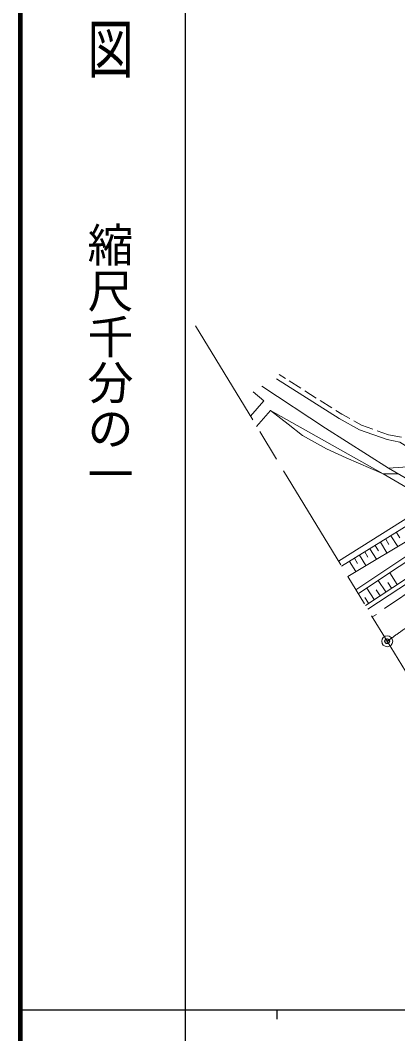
# Model space of a CAD drawing. Units: millimetres at full size, sheet at 1:1000; details may follow other scales. Extents: x 40000 to 680000, y 20000 to 380000.
# Drawn here: x 40000 to 81179, y 202409 to 313023 of the extents above; entities that cross this region are included whole.
import ezdxf
from ezdxf.enums import TextEntityAlignment as Align

# ---------------------------------------------------------------- set-up
doc = ezdxf.new("R2010")
doc.units = ezdxf.units.MM
doc.header["$LTSCALE"] = 1000
doc.header["$PDMODE"] = 32
doc.header["$PDSIZE"] = 500
doc.linetypes.add('CHAIN', pattern=[18.5, 12, -1.5, 3.5, -1.5])
for name, color, linetype, lineweight in [('M-BGD', 7, 'Continuous', 13), ('M-BMK', 2, 'CHAIN', 13), ('M-BMK-SRVR', 3, 'Continuous', 13), ('M-TTL', 2, 'Continuous', 140), ('M-TTL-BAND', 7, 'Continuous', 25)]:
    doc.layers.add(name, color=color, linetype=linetype, lineweight=lineweight)
doc.layers.add('M-OTRS', color=6, linetype='Continuous')
doc.styles.add('@ＭＳ ゴシック', font='')
doc.styles.get('@ＭＳ ゴシック').set_extended_font_data('@MS Gothic')

msp = doc.modelspace()

# ---------------------------------------------------------------- linework, layer by layer
at = {"layer": 'M-BGD'}
for p, q in [((68919, 273928), (68244, 274356)), ((70609, 272857), (69342, 273660)), ((72298, 271786), (71031, 272589)), ((73987, 270715), (72720, 271518)), ((75084, 270019), (74409, 270447)), ((75944, 269546), (75084, 270019)), ((77242, 268833), (76382, 269306)), ((78478, 268394), (77242, 268833)), ((80184, 267787), (78949, 268226)), ((81600, 267510), (80184, 267787)), ((87217, 259195), (75728, 252328)), ((77651, 249162), (90952, 257914)), ((77926, 248744), (91227, 257496)), ((80445, 256762), (81175, 255584)), ((81034, 257127), (81399, 256538)), ((78713, 255690), (79067, 255119)), ((79285, 256044), (80003, 254883)), ((79865, 256403), (80224, 255823)), ((77017, 254640), (77714, 253515)), ((77580, 254988), (77928, 254426)), ((78142, 255336), (78849, 254194)), ((75910, 253954), (76596, 252847)), ((76464, 254297), (76806, 253743)), ((79749, 248827), (86059, 253111)), ((81135, 251455), (80306, 252715)), ((79875, 250625), (79049, 251880)), ((80505, 251040), (80091, 251670)), ((77995, 249389), (77584, 250013)), ((78620, 249800), (77798, 251049)), ((79248, 250213), (78835, 250840)), ((78409, 247914), (78861, 248173))]:
    msp.add_line(p, q, dxfattribs=at)
for points in [[(87017, 262441), (84401, 265105), (81394, 266990), (80039, 267255), (77016, 268330), (74804, 269545), (67950, 273891)], [(65117, 269796), (66557, 271469), (65412, 272474)], [(66347, 273105), (73311, 268501), (80163, 264124)], [(79597, 263524), (67297, 270441), (65785, 268696)], [(67297, 270441), (69213, 268930), (70787, 267715), (73420, 266235), (75570, 265253), (79597, 263524)], [(87827, 261709), (87017, 262441), (83824, 264404), (80163, 264124), (83870, 261974), (85163, 259684), (75060, 253428)], [(76617, 250865), (90032, 259793), (97323, 264723)], [(74714, 253997), (84042, 259834), (83076, 261486), (79597, 263524), (81183, 263532)], [(76894, 250448), (90310, 259378), (97603, 264309)]]:
    msp.add_lwpolyline(points, dxfattribs=at)
at = {"layer": 'M-BMK'}
for p, q in [((59125, 279660), (80028, 245249)), ((80028, 245249), (100931, 210837))]:
    msp.add_line(p, q, dxfattribs=at)
msp.add_arc((312780, -80061), 400000, 111.18694, 125.58285, dxfattribs=at)
at = {"layer": 'M-BMK-SRVR'}
msp.add_circle((80028, 245249), 600, dxfattribs=at)
msp.add_point((80028, 245249), dxfattribs=at)
at = {"layer": 'M-OTRS'}
msp.add_point((80028, 245249), dxfattribs=at)
at = {"layer": 'M-TTL'}
msp.add_line((40000, 380000), (40000, 20000), dxfattribs=at)
at = {"layer": 'M-TTL-BAND'}
for p, q in [((58000, 370000), (58000, 20000)), ((40000, 205000), (579000, 205000)), ((68000, 205000), (68000, 204000))]:
    msp.add_line(p, q, dxfattribs=at)

# ---------------------------------------------------------------- texts
at = {"layer": 'M-TTL-BAND', "style": '@ＭＳ ゴシック', "width": 1.4}
msp.add_text('平  面  図', height=3666, rotation=270, dxfattribs=at).set_placement((49777, 306475), align=Align.MIDDLE_RIGHT)
at = {"layer": 'M-TTL-BAND', "style": '@ＭＳ ゴシック'}
msp.add_text('縮尺千分の一', height=3666, rotation=270, dxfattribs=at).set_placement((49777, 261030), align=Align.MIDDLE_RIGHT)

doc.saveas('drawing.dxf')
